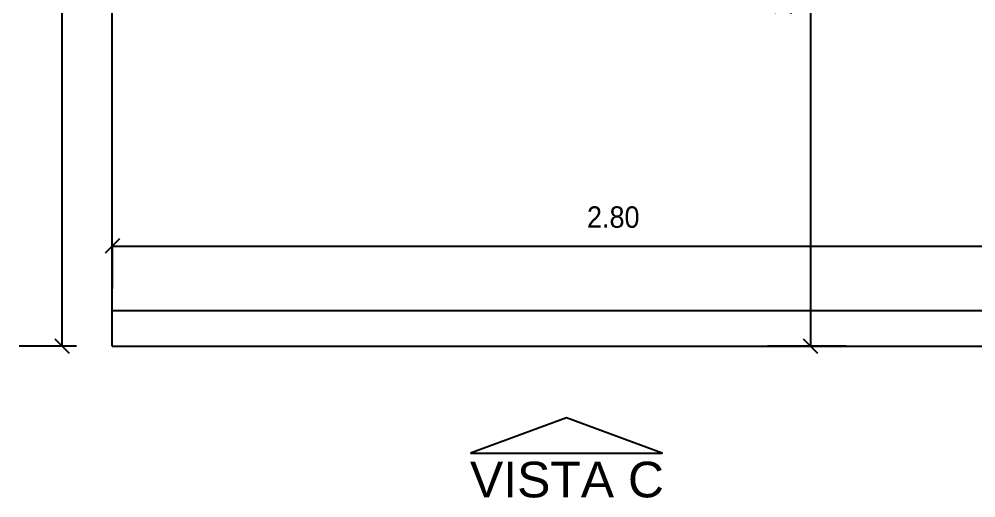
# Model space of a CAD drawing. Header units: millimetres. Extents: x 7034 to 7235, y -465 to -378.
# Drawn here: x 7104.892 to 7107.565, y -438.351 to -437.012 of the extents above; entities that cross this region are included whole.
import ezdxf

# ---------------------------------------------------------------- set-up
doc = ezdxf.new("R2010")
doc.units = ezdxf.units.MM
doc.header["$LTSCALE"] = 0.005
doc.linetypes.add('CONTINUO', pattern=[0])
doc.layers.get('0').update_dxf_attribs({"linetype": 'CONTINUO'})
doc.layers.get('DEFPOINTS').update_dxf_attribs({"linetype": 'CONTINUO', "lineweight": 15})
for name, color, linetype in [('- COTAS', 12, 'Continuous'), ('ARQ_ALVENARIA', 6, 'Continuous'), ('LL_DETALHES PRETO', 250, 'Continuous'), ('NN_COTA', 1, 'Continuous'), ('NN_GESSO', 5, 'Continuous')]:
    doc.layers.add(name, color=color, linetype=linetype)
doc.styles.add('ARQ', font='arial.ttf', dxfattribs={"width": 0.9})
doc.styles.add('R80-20', font='simplex.shx', dxfattribs={"height": 0.04})
doc.dimstyles.new('1-40', dxfattribs={"dimtxt": 0.06, "dimasz": 0.04, "dimexe": 0.1195, "dimexo": 0.1, "dimgap": 0.05, "dimtad": 1, "dimzin": 0, "dimdsep": 46, "dimtxsty": 'ARQ', "dimblk": 'OBLIQUE', "dimcen": 0.09, "dimclrd": 1, "dimclre": 1, "dimclrt": 7, "dimadec": 0, "dimazin": 0, "dimtm": 1e-09, "dimtfac": 1, "dimtofl": 0, "dimtmove": 0, "dimatfit": 3, "dimfxl": 0.1, "dimfxlon": 1, "dimtolj": 1, "dimtzin": 0, "dimlwd": -1, "dimlwe": -1, "dimarcsym": 0})

# ---------------------------------------------------------------- blocks, each defined once
blk = doc.blocks.new('_OBLIQUE')
at = {"color": 0, "linetype": 'ByBlock'}
blk.add_line((-0.5, -0.5), (0.5, 0.5), dxfattribs=at)
blk = doc.blocks.new('*D67')
at = {"layer": '- COTAS', "color": 1, "transparency": 16777216}
for p, q in [((7105.0518, -435.4264), (7104.8923, -435.4264)), ((7105.0118, -437.9264), (7105.0118, -435.4264)), ((7105.0518, -437.9264), (7104.8923, -437.9264))]:
    blk.add_line(p, q, dxfattribs=at)
at = {"layer": 'DEFPOINTS', "color": 0, "transparency": 16777216}
for p in [(7105.0118, -435.4264), (7105.1518, -435.4264), (7105.1518, -437.9264)]:
    blk.add_point(p, dxfattribs=at)
at = {"layer": '- COTAS', "color": 1, "transparency": 16777216, "xscale": 0.04, "yscale": 0.04, "zscale": 0.04}
for p, rotation in [((7105.0118, -435.4264), 90), ((7105.0118, -437.9264), 270)]:
    blk.add_blockref('_OBLIQUE', p, dxfattribs=dict(at, rotation=rotation))
at = {"layer": '- COTAS', "color": 7, "transparency": 16777216, "insert": (7104.9311, -436.6764), "char_height": 0.06, "attachment_point": 5, "rotation": 90, "style": 'ARQ'}
blk.add_mtext('\\A1;2.50', dxfattribs=at)
blk = doc.blocks.new('seta')
at = {"layer": 'NN_COTA', "transparency": 33554549}
h = blk.add_hatch(dxfattribs=at)
h.set_pattern_fill('ANGLE', color=256)
h.set_pattern_definition([(0, (-0.006, 0.008), (0, 6.985), [5.08, -1.905]), (90, (-0.006, 0.008), (-6.985, 4e-16), [5.08, -1.905])])
h.paths.add_polyline_path([(17.271, -37.7472), (17.5387, -37.846), (17.8064, -37.7472)])
at = {"layer": 'NN_COTA'}
blk.add_lwpolyline([(17.271, -37.7472), (17.8064, -37.7472), (17.5387, -37.846), (17.271, -37.7472)], dxfattribs=at)
blk = doc.blocks.new('*D69')
at = {"layer": '- COTAS', "color": 1, "transparency": 16777216}
for p, q in [((7107.0585, -435.9264), (7107.222, -435.9264)), ((7107.1025, -435.9264), (7107.1025, -437.9264)), ((7107.2025, -437.9264), (7106.983, -437.9264))]:
    blk.add_line(p, q, dxfattribs=at)
at = {"layer": 'DEFPOINTS', "color": 0, "transparency": 16777216}
for p in [(7106.9585, -435.9264), (7107.1025, -437.9264), (7109.2585, -437.9264)]:
    blk.add_point(p, dxfattribs=at)
at = {"layer": '- COTAS', "color": 1, "transparency": 16777216, "xscale": 0.04, "yscale": 0.04, "zscale": 0.04}
for p, rotation in [((7107.1025, -435.9264), 90), ((7107.1025, -437.9264), 270)]:
    blk.add_blockref('_OBLIQUE', p, dxfattribs=dict(at, rotation=rotation))
at = {"layer": '- COTAS', "color": 7, "transparency": 16777216, "insert": (7107.0218, -436.9264), "char_height": 0.06, "attachment_point": 5, "rotation": 90, "style": 'ARQ'}
blk.add_mtext('\\A1;2.00', dxfattribs=at)
blk = doc.blocks.new('*D118')
at = {"layer": '- COTAS', "color": 1, "transparency": 16777216}
for p, q in [((7107.9518, -437.6464), (7107.9518, -437.5269)), ((7105.1518, -437.6464), (7105.1518, -437.7659)), ((7105.1518, -437.6464), (7107.9518, -437.6464))]:
    blk.add_line(p, q, dxfattribs=at)
at = {"layer": 'DEFPOINTS', "color": 0, "transparency": 16777216}
for p in [(7105.1518, -437.6464), (7107.9518, -437.6464), (7107.9518, -437.6464)]:
    blk.add_point(p, dxfattribs=at)
at = {"layer": '- COTAS', "color": 1, "transparency": 16777216, "xscale": 0.04, "yscale": 0.04, "zscale": 0.04, "rotation": 180}
blk.add_blockref('_OBLIQUE', (7105.1518, -437.6464), dxfattribs=at)
at = {"layer": '- COTAS', "color": 1, "transparency": 16777216, "xscale": 0.04, "yscale": 0.04, "zscale": 0.04}
blk.add_blockref('_OBLIQUE', (7107.9518, -437.6464), dxfattribs=at)
at = {"layer": '- COTAS', "color": 7, "transparency": 16777216, "insert": (7106.5518, -437.5658), "char_height": 0.06, "attachment_point": 5, "style": 'ARQ'}
blk.add_mtext('\\A1;2.80', dxfattribs=at)

msp = doc.modelspace()

# ---------------------------------------------------------------- linework, layer by layer
at = {"layer": 'ARQ_ALVENARIA'}
for q in [(7105.1518, -435.0764), (7113.5818, -437.9264)]:
    msp.add_line((7105.1518, -437.9264), q, dxfattribs=at)
at = {"layer": 'LL_DETALHES PRETO'}
msp.add_line((7105.1518, -437.8264), (7113.5818, -437.8264), dxfattribs=at)

# ---------------------------------------------------------------- block references
at = {"layer": 'NN_GESSO', "xscale": -1, "rotation": 180}
msp.add_blockref('seta', (7088.882, -475.9729), dxfattribs=at)

# ---------------------------------------------------------------- texts
at = {"color": 1, "insert": (7106.0806, -438.2497), "char_height": 0.099753, "width": 0.677655, "attachment_point": 1, "style": 'R80-20'}
msp.add_mtext('\\pi0.07087;{\\fArial|b0|i0|c0|p34;VISTA C}', dxfattribs=at)

# ---------------------------------------------------------------- dimensions: what is measured, and where the dimension line sits
at = {"layer": '- COTAS'}
for base, p1, p2, picture, middle in [((7105.0118, -435.4264), (7105.1518, -437.9264), (7105.1518, -435.4264), '*D67', (7104.9311, -436.6764)), ((7107.1025, -437.9264), (7106.9585, -435.9264), (7109.2585, -437.9264), '*D69', (7107.0218, -436.9264))]:
    dim = msp.add_linear_dim(base=base, p1=p1, p2=p2, angle=90, dimstyle='1-40', dxfattribs=at)
    dim.commit()
    dim.dimension.update_dxf_attribs({"geometry": picture, "text_midpoint": middle})
dim = msp.add_linear_dim(base=(7107.9518, -437.6464), p1=(7105.1518, -437.6464), p2=(7107.9518, -437.6464), dimstyle='1-40', dxfattribs=at)
dim.commit()
dim.dimension.update_dxf_attribs({"geometry": '*D118', "text_midpoint": (7106.5518, -437.5658)})

doc.saveas('drawing.dxf')
